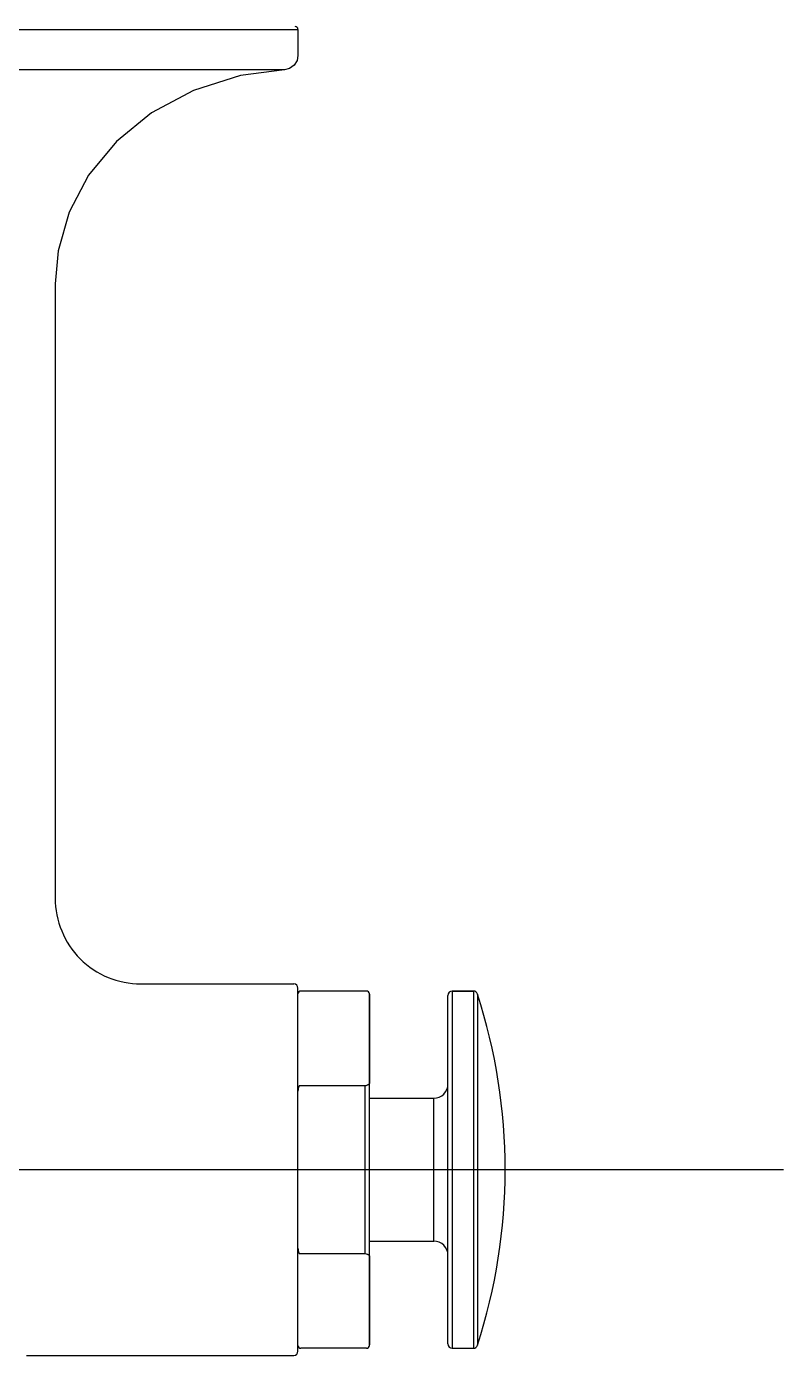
# Model space of a CAD drawing. Header units: millimetres. Extents: x 0 to 3800, y -67 to 2530.
# Drawn here: x 3434.8 to 3489.2, y 921.5 to 1016.9 of the extents above; entities that cross this region are included whole.
import ezdxf
from ezdxf.lldxf.tags import DXFTag

# ---------------------------------------------------------------- set-up
doc = ezdxf.new("R2010")
doc.units = ezdxf.units.MM
doc.layers.add('내부선 및 부속', color=4, linetype='Continuous')
doc.layers.add('중심선', color=1, linetype='DASHED')
tags = doc.linetypes.add('DASHDOT', pattern=[70, 31, -13, 13, -13]).pattern_tags.tags
tags[10:11] = [DXFTag(74, 4), DXFTag(75, 0), DXFTag(340, '0'), DXFTag(46, 0.0), DXFTag(50, 0.0), DXFTag(44, 0.0), DXFTag(45, 0.0)]
tags[8:9] = [DXFTag(74, 4), DXFTag(75, 0), DXFTag(340, '0'), DXFTag(46, 0.0), DXFTag(50, 0.0), DXFTag(44, 0.0), DXFTag(45, 0.0)]
tags[6:7] = [DXFTag(74, 4), DXFTag(75, 0), DXFTag(340, '0'), DXFTag(46, 0.0), DXFTag(50, 0.0), DXFTag(44, 0.0), DXFTag(45, 0.0)]
tags[4:5] = [DXFTag(74, 4), DXFTag(75, 0), DXFTag(340, '0'), DXFTag(46, 0.0), DXFTag(50, 0.0), DXFTag(44, 0.0), DXFTag(45, 0.0)]
tags = doc.linetypes.add('DASHED', pattern=[25.72, 12.86, -12.86]).pattern_tags.tags
tags[6:7] = [DXFTag(74, 4), DXFTag(75, 0), DXFTag(340, '0'), DXFTag(46, 0.0), DXFTag(50, 0.0), DXFTag(44, 0.0), DXFTag(45, 0.0)]
tags[4:5] = [DXFTag(74, 4), DXFTag(75, 0), DXFTag(340, '0'), DXFTag(46, 0.0), DXFTag(50, 0.0), DXFTag(44, 0.0), DXFTag(45, 0.0)]

msp = doc.modelspace()

# ---------------------------------------------------------------- linework, layer by layer
at = {"layer": '내부선 및 부속', "linetype": 'Continuous'}
for p, q in [((3361.911, 1016.724), (3454.3, 1016.724)), ((3454.3, 1016.724), (3454.3, 1014.85)), ((3453.694, 1013.914), (3453.324, 1013.825)), ((3450.411, 1013.824), (3430.74, 1013.829)), ((3453.324, 1013.825), (3450.411, 1013.824)), ((3436.849, 998.449), (3436.849, 998.448)), ((3436.849, 998.448), (3436.849, 954.31)), ((3436.849, 998.448), (3436.849, 998.448)), ((3443.008, 948.15), (3453.992, 948.15)), ((3443.008, 948.15), (3453.992, 948.15)), ((3454.3, 921.768), (3454.3, 947.842)), ((3459.227, 947.637), (3454.505, 947.637)), ((3459.433, 922.179), (3459.433, 947.432)), ((3459.433, 947.422), (3459.433, 941.033)), ((3465.079, 922.281), (3465.079, 947.329)), ((3465.387, 947.637), (3465.387, 921.973)), ((3465.387, 947.637), (3466.908, 947.637)), ((3466.908, 947.637), (3465.387, 947.637)), ((3466.908, 947.637), (3466.908, 921.973)), ((3467.201, 947.424), (3467.201, 922.187)), ((3459.125, 940.822), (3454.388, 940.822)), ((3459.181, 940.84), (3459.125, 940.822)), ((3459.125, 928.789), (3459.125, 940.822)), ((3459.273, 940.871), (3459.181, 940.84)), ((3459.433, 939.938), (3464.052, 939.938)), ((3464.052, 929.673), (3464.052, 939.938)), ((3459.433, 929.673), (3464.052, 929.673)), ((3454.388, 928.789), (3459.125, 928.789)), ((3459.125, 928.789), (3459.273, 928.739)), ((3459.433, 928.578), (3459.433, 922.226)), ((3434.796, 921.46), (3453.992, 921.46)), ((3434.796, 921.46), (3453.992, 921.46)), ((3459.227, 921.973), (3454.505, 921.973)), ((3465.387, 921.973), (3466.908, 921.973))]:
    msp.add_line(p, q, dxfattribs=at)
at = {"layer": '내부선 및 부속', "linetype": 'Continuous', "flags": 128}
for points in [[(3454.3, 1014.851), (3454.238, 1014.499), (3454.025, 1014.151), (3453.694, 1013.914)], [(3453.324, 1013.825), (3450.16, 1013.409), (3446.782, 1012.347), (3443.783, 1010.738), (3441.249, 1008.673), (3439.255, 1006.252), (3437.849, 1003.588), (3437.056, 1000.811), (3436.849, 998.443)], [(3454.388, 940.822), (3454.386, 940.82), (3454.385, 940.818), (3454.384, 940.816), (3454.383, 940.814), (3454.381, 940.812), (3454.38, 940.81), (3454.379, 940.808), (3454.378, 940.806), (3454.376, 940.804), (3454.375, 940.802), (3454.374, 940.8), (3454.373, 940.797), (3454.372, 940.795), (3454.37, 940.793), (3454.369, 940.791), (3454.368, 940.789), (3454.367, 940.787), (3454.366, 940.785), (3454.365, 940.783), (3454.364, 940.78), (3454.363, 940.778), (3454.362, 940.776), (3454.361, 940.774), (3454.36, 940.772), (3454.359, 940.77), (3454.358, 940.767), (3454.357, 940.765), (3454.356, 940.763), (3454.355, 940.761), (3454.354, 940.759), (3454.353, 940.756), (3454.352, 940.754), (3454.351, 940.752), (3454.35, 940.75), (3454.349, 940.747), (3454.348, 940.745), (3454.348, 940.743), (3454.347, 940.741), (3454.346, 940.739), (3454.345, 940.736), (3454.344, 940.734), (3454.343, 940.732), (3454.343, 940.73), (3454.342, 940.727), (3454.341, 940.725), (3454.34, 940.723), (3454.339, 940.72), (3454.339, 940.718), (3454.338, 940.716), (3454.337, 940.714), (3454.336, 940.711), (3454.336, 940.709), (3454.335, 940.707), (3454.334, 940.704), (3454.333, 940.702), (3454.333, 940.7), (3454.332, 940.698), (3454.331, 940.695), (3454.331, 940.693), (3454.33, 940.691), (3454.329, 940.688), (3454.329, 940.686), (3454.328, 940.684), (3454.327, 940.681), (3454.327, 940.679), (3454.326, 940.677), (3454.326, 940.674), (3454.325, 940.672), (3454.324, 940.67), (3454.324, 940.667), (3454.323, 940.665), (3454.323, 940.663), (3454.322, 940.66), (3454.321, 940.658), (3454.321, 940.656), (3454.32, 940.653), (3454.32, 940.651), (3454.319, 940.649), (3454.319, 940.646), (3454.318, 940.644), (3454.318, 940.642), (3454.317, 940.639), (3454.317, 940.637), (3454.316, 940.635), (3454.316, 940.632), (3454.315, 940.63), (3454.315, 940.628), (3454.315, 940.625), (3454.314, 940.623), (3454.314, 940.62), (3454.313, 940.618), (3454.313, 940.616), (3454.312, 940.613), (3454.312, 940.611), (3454.312, 940.609), (3454.311, 940.606), (3454.311, 940.604), (3454.311, 940.601), (3454.31, 940.599), (3454.31, 940.597), (3454.31, 940.597), (3454.309, 940.594), (3454.309, 940.592), (3454.309, 940.589), (3454.308, 940.587), (3454.308, 940.585), (3454.308, 940.582), (3454.308, 940.58), (3454.307, 940.578), (3454.307, 940.575), (3454.307, 940.573), (3454.306, 940.57), (3454.306, 940.568), (3454.306, 940.566), (3454.306, 940.563), (3454.305, 940.561), (3454.305, 940.558), (3454.305, 940.556), (3454.305, 940.554), (3454.304, 940.551), (3454.304, 940.549), (3454.304, 940.546), (3454.304, 940.544), (3454.303, 940.542), (3454.303, 940.539), (3454.303, 940.537), (3454.303, 940.534), (3454.303, 940.532), (3454.303, 940.53), (3454.302, 940.527), (3454.302, 940.525), (3454.302, 940.522), (3454.302, 940.52), (3454.302, 940.518), (3454.302, 940.515), (3454.302, 940.513), (3454.301, 940.51), (3454.301, 940.508), (3454.301, 940.506), (3454.301, 940.503), (3454.301, 940.501), (3454.301, 940.498), (3454.301, 940.496), (3454.301, 940.494), (3454.301, 940.491), (3454.301, 940.489), (3454.3, 940.486), (3454.3, 940.484), (3454.3, 940.482), (3454.3, 940.479), (3454.3, 940.477), (3454.3, 940.474), (3454.3, 940.472), (3454.3, 940.47), (3454.3, 940.467), (3454.3, 940.465), (3454.3, 940.462), (3454.3, 940.46), (3454.3, 940.458), (3454.3, 940.455), (3454.3, 940.455)], [(3459.433, 941.031), (3459.433, 941.03), (3459.433, 941.028), (3459.433, 941.027), (3459.433, 941.025), (3459.432, 941.024), (3459.432, 941.022), (3459.432, 941.021), (3459.432, 941.019), (3459.432, 941.018), (3459.431, 941.016), (3459.431, 941.015), (3459.431, 941.013), (3459.431, 941.012), (3459.43, 941.011), (3459.43, 941.009), (3459.43, 941.008), (3459.429, 941.006), (3459.429, 941.005), (3459.429, 941.003), (3459.428, 941.002), (3459.428, 941), (3459.427, 940.999), (3459.427, 940.997), (3459.426, 940.996), (3459.426, 940.995), (3459.425, 940.993), (3459.425, 940.992), (3459.424, 940.99), (3459.423, 940.989), (3459.423, 940.988), (3459.422, 940.986), (3459.422, 940.985), (3459.421, 940.983), (3459.42, 940.982), (3459.42, 940.981), (3459.419, 940.979), (3459.418, 940.978), (3459.417, 940.977), (3459.417, 940.975), (3459.416, 940.974), (3459.415, 940.973), (3459.414, 940.971), (3459.414, 940.97), (3459.413, 940.969), (3459.412, 940.967), (3459.411, 940.966), (3459.41, 940.965), (3459.409, 940.963), (3459.408, 940.962), (3459.408, 940.961), (3459.407, 940.96), (3459.406, 940.958), (3459.405, 940.957), (3459.404, 940.956), (3459.403, 940.955), (3459.402, 940.953), (3459.401, 940.952), (3459.4, 940.951), (3459.399, 940.95), (3459.398, 940.949), (3459.397, 940.947), (3459.396, 940.946), (3459.395, 940.945), (3459.394, 940.944), (3459.393, 940.943), (3459.392, 940.942), (3459.391, 940.941), (3459.39, 940.94), (3459.389, 940.938), (3459.388, 940.937), (3459.387, 940.936), (3459.386, 940.935), (3459.384, 940.934), (3459.383, 940.933), (3459.382, 940.932), (3459.381, 940.931), (3459.38, 940.93), (3459.379, 940.929), (3459.378, 940.928), (3459.377, 940.927), (3459.375, 940.926), (3459.374, 940.925), (3459.373, 940.924), (3459.372, 940.923), (3459.371, 940.922), (3459.37, 940.921), (3459.368, 940.92), (3459.367, 940.92), (3459.366, 940.919), (3459.365, 940.918), (3459.364, 940.917), (3459.362, 940.916), (3459.361, 940.915), (3459.36, 940.914), (3459.359, 940.913), (3459.357, 940.913), (3459.356, 940.912), (3459.355, 940.911), (3459.354, 940.91), (3459.352, 940.909), (3459.352, 940.909), (3459.351, 940.908), (3459.35, 940.908), (3459.349, 940.907), (3459.347, 940.906), (3459.346, 940.905), (3459.345, 940.904), (3459.344, 940.904), (3459.342, 940.903), (3459.341, 940.902), (3459.34, 940.901), (3459.338, 940.901), (3459.337, 940.9), (3459.336, 940.899), (3459.334, 940.899), (3459.333, 940.898), (3459.332, 940.897), (3459.33, 940.896), (3459.329, 940.896), (3459.328, 940.895), (3459.326, 940.894), (3459.325, 940.894), (3459.324, 940.893), (3459.322, 940.892), (3459.321, 940.892), (3459.32, 940.891), (3459.318, 940.89), (3459.317, 940.89), (3459.316, 940.889), (3459.314, 940.888), (3459.313, 940.888), (3459.312, 940.887), (3459.31, 940.887), (3459.309, 940.886), (3459.307, 940.885), (3459.306, 940.885), (3459.305, 940.884), (3459.303, 940.883), (3459.302, 940.883), (3459.301, 940.882), (3459.299, 940.882), (3459.298, 940.881), (3459.296, 940.881), (3459.295, 940.88), (3459.294, 940.879), (3459.292, 940.879), (3459.291, 940.878), (3459.289, 940.878), (3459.288, 940.877), (3459.287, 940.877), (3459.285, 940.876), (3459.284, 940.876), (3459.283, 940.875), (3459.281, 940.874), (3459.28, 940.874), (3459.278, 940.873), (3459.277, 940.873), (3459.276, 940.872), (3459.274, 940.872), (3459.273, 940.871), (3459.273, 940.871)], [(3454.3, 929.156), (3454.3, 929.153), (3454.3, 929.151), (3454.3, 929.148), (3454.3, 929.146), (3454.3, 929.144), (3454.3, 929.141), (3454.3, 929.139), (3454.3, 929.137), (3454.3, 929.134), (3454.3, 929.132), (3454.3, 929.129), (3454.3, 929.127), (3454.3, 929.125), (3454.301, 929.122), (3454.301, 929.12), (3454.301, 929.117), (3454.301, 929.115), (3454.301, 929.113), (3454.301, 929.11), (3454.301, 929.108), (3454.301, 929.105), (3454.301, 929.103), (3454.301, 929.1), (3454.302, 929.098), (3454.302, 929.096), (3454.302, 929.093), (3454.302, 929.091), (3454.302, 929.088), (3454.302, 929.086), (3454.302, 929.084), (3454.303, 929.081), (3454.303, 929.079), (3454.303, 929.076), (3454.303, 929.074), (3454.303, 929.072), (3454.303, 929.069), (3454.304, 929.067), (3454.304, 929.064), (3454.304, 929.062), (3454.304, 929.06), (3454.305, 929.057), (3454.305, 929.055), (3454.305, 929.052), (3454.305, 929.05), (3454.306, 929.048), (3454.306, 929.045), (3454.306, 929.043), (3454.306, 929.04), (3454.307, 929.038), (3454.307, 929.036), (3454.307, 929.033), (3454.308, 929.031), (3454.308, 929.029), (3454.308, 929.026), (3454.308, 929.024), (3454.309, 929.021), (3454.309, 929.019), (3454.309, 929.017), (3454.31, 929.014), (3454.31, 929.012), (3454.311, 929.009), (3454.311, 929.007), (3454.311, 929.005), (3454.312, 929.002), (3454.312, 929), (3454.312, 928.998), (3454.313, 928.995), (3454.313, 928.993), (3454.314, 928.99), (3454.314, 928.988), (3454.315, 928.986), (3454.315, 928.983), (3454.315, 928.981), (3454.316, 928.979), (3454.316, 928.976), (3454.317, 928.974), (3454.317, 928.972), (3454.318, 928.969), (3454.318, 928.967), (3454.319, 928.964), (3454.319, 928.962), (3454.32, 928.96), (3454.32, 928.957), (3454.321, 928.955), (3454.321, 928.953), (3454.322, 928.95), (3454.323, 928.948), (3454.323, 928.946), (3454.324, 928.943), (3454.324, 928.941), (3454.325, 928.939), (3454.326, 928.936), (3454.326, 928.934), (3454.327, 928.932), (3454.327, 928.929), (3454.328, 928.927), (3454.329, 928.925), (3454.329, 928.922), (3454.33, 928.92), (3454.331, 928.918), (3454.331, 928.918), (3454.331, 928.916), (3454.332, 928.913), (3454.333, 928.911), (3454.333, 928.909), (3454.334, 928.906), (3454.335, 928.904), (3454.336, 928.902), (3454.336, 928.9), (3454.337, 928.897), (3454.338, 928.895), (3454.339, 928.893), (3454.339, 928.89), (3454.34, 928.888), (3454.341, 928.886), (3454.342, 928.884), (3454.343, 928.881), (3454.343, 928.879), (3454.344, 928.877), (3454.345, 928.875), (3454.346, 928.872), (3454.347, 928.87), (3454.348, 928.868), (3454.348, 928.866), (3454.349, 928.863), (3454.35, 928.861), (3454.351, 928.859), (3454.352, 928.857), (3454.353, 928.854), (3454.354, 928.852), (3454.355, 928.85), (3454.356, 928.848), (3454.357, 928.846), (3454.358, 928.843), (3454.359, 928.841), (3454.36, 928.839), (3454.361, 928.837), (3454.362, 928.835), (3454.363, 928.833), (3454.364, 928.83), (3454.365, 928.828), (3454.366, 928.826), (3454.367, 928.824), (3454.368, 928.822), (3454.369, 928.82), (3454.37, 928.818), (3454.372, 928.816), (3454.373, 928.813), (3454.374, 928.811), (3454.375, 928.809), (3454.376, 928.807), (3454.378, 928.805), (3454.379, 928.803), (3454.38, 928.801), (3454.381, 928.799), (3454.383, 928.797), (3454.384, 928.795), (3454.385, 928.793), (3454.386, 928.791), (3454.388, 928.789), (3454.388, 928.789)], [(3459.273, 928.74), (3459.274, 928.739), (3459.276, 928.739), (3459.277, 928.738), (3459.278, 928.738), (3459.28, 928.738), (3459.281, 928.737), (3459.283, 928.737), (3459.284, 928.736), (3459.285, 928.736), (3459.287, 928.735), (3459.288, 928.735), (3459.29, 928.734), (3459.291, 928.734), (3459.292, 928.733), (3459.294, 928.733), (3459.295, 928.732), (3459.296, 928.732), (3459.298, 928.731), (3459.299, 928.731), (3459.3, 928.73), (3459.302, 928.73), (3459.303, 928.729), (3459.305, 928.729), (3459.306, 928.728), (3459.307, 928.727), (3459.309, 928.727), (3459.31, 928.726), (3459.311, 928.725), (3459.312, 928.725), (3459.314, 928.724), (3459.315, 928.723), (3459.316, 928.723), (3459.318, 928.722), (3459.319, 928.721), (3459.32, 928.721), (3459.322, 928.72), (3459.323, 928.719), (3459.324, 928.719), (3459.326, 928.718), (3459.327, 928.717), (3459.328, 928.716), (3459.33, 928.716), (3459.331, 928.715), (3459.332, 928.714), (3459.333, 928.713), (3459.335, 928.712), (3459.336, 928.712), (3459.337, 928.711), (3459.339, 928.71), (3459.34, 928.709), (3459.341, 928.708), (3459.342, 928.708), (3459.344, 928.707), (3459.345, 928.706), (3459.346, 928.705), (3459.348, 928.704), (3459.349, 928.703), (3459.35, 928.702), (3459.351, 928.701), (3459.353, 928.7), (3459.354, 928.7), (3459.355, 928.699), (3459.357, 928.698), (3459.358, 928.697), (3459.359, 928.696), (3459.36, 928.695), (3459.362, 928.694), (3459.363, 928.693), (3459.364, 928.692), (3459.365, 928.691), (3459.367, 928.69), (3459.368, 928.689), (3459.369, 928.688), (3459.37, 928.687), (3459.371, 928.686), (3459.373, 928.685), (3459.374, 928.684), (3459.375, 928.683), (3459.376, 928.682), (3459.377, 928.681), (3459.379, 928.68), (3459.38, 928.678), (3459.381, 928.677), (3459.382, 928.676), (3459.383, 928.675), (3459.384, 928.674), (3459.386, 928.673), (3459.387, 928.672), (3459.388, 928.671), (3459.389, 928.67), (3459.39, 928.668), (3459.391, 928.667), (3459.392, 928.666), (3459.393, 928.665), (3459.394, 928.664), (3459.395, 928.663), (3459.396, 928.661), (3459.397, 928.66), (3459.398, 928.659), (3459.399, 928.658), (3459.399, 928.658), (3459.4, 928.657), (3459.401, 928.655), (3459.402, 928.654), (3459.403, 928.653), (3459.404, 928.652), (3459.405, 928.651), (3459.406, 928.649), (3459.407, 928.648), (3459.408, 928.647), (3459.409, 928.646), (3459.41, 928.644), (3459.411, 928.643), (3459.412, 928.642), (3459.412, 928.64), (3459.413, 928.639), (3459.414, 928.638), (3459.415, 928.637), (3459.416, 928.635), (3459.416, 928.634), (3459.417, 928.633), (3459.418, 928.631), (3459.419, 928.63), (3459.419, 928.629), (3459.42, 928.627), (3459.421, 928.626), (3459.421, 928.625), (3459.422, 928.623), (3459.423, 928.622), (3459.423, 928.621), (3459.424, 928.619), (3459.424, 928.618), (3459.425, 928.617), (3459.426, 928.615), (3459.426, 928.614), (3459.427, 928.612), (3459.427, 928.611), (3459.428, 928.61), (3459.428, 928.608), (3459.428, 928.607), (3459.429, 928.605), (3459.429, 928.604), (3459.43, 928.603), (3459.43, 928.601), (3459.43, 928.6), (3459.431, 928.598), (3459.431, 928.597), (3459.431, 928.596), (3459.431, 928.594), (3459.432, 928.593), (3459.432, 928.591), (3459.432, 928.59), (3459.432, 928.588), (3459.432, 928.587), (3459.432, 928.585), (3459.433, 928.584), (3459.433, 928.582), (3459.433, 928.581), (3459.433, 928.58), (3459.433, 928.578), (3459.433, 928.578)]]:
    msp.add_lwpolyline(points, dxfattribs=at)
at = {"layer": '내부선 및 부속', "linetype": 'Continuous'}
for centre, radius, start, end in [((3454.095, 1016.724), 0.205, 0, 90), ((3443.008, 954.31), 6.159, 179.99948, 270.00022), ((3453.992, 947.842), 0.308, 0, 90), ((3454.505, 947.432), 0.205, 90, 180), ((3459.227, 947.432), 0.205, 0, 90), ((3465.387, 947.329), 0.308, 90, 180), ((3466.908, 947.329), 0.308, 17.8678, 90), ((3428.059, 934.805), 41.126, 342.1322, 17.8678), ((3464.052, 940.965), 1.027, 270, 0), ((3464.052, 928.646), 1.027, 0, 90), ((3465.387, 922.281), 0.308, 180, 270), ((3453.992, 921.768), 0.308, 270, 0), ((3454.505, 922.179), 0.205, 180, 270), ((3459.227, 922.179), 0.205, 270, 0), ((3466.908, 922.281), 0.308, 270, 342.1322)]:
    msp.add_arc(centre, radius, start, end, dxfattribs=at)
at = {"layer": '중심선', "linetype": 'DASHDOT'}
msp.add_line((3489.185, 934.805), (3408.105, 934.805), dxfattribs=at)

doc.saveas('drawing.dxf')
